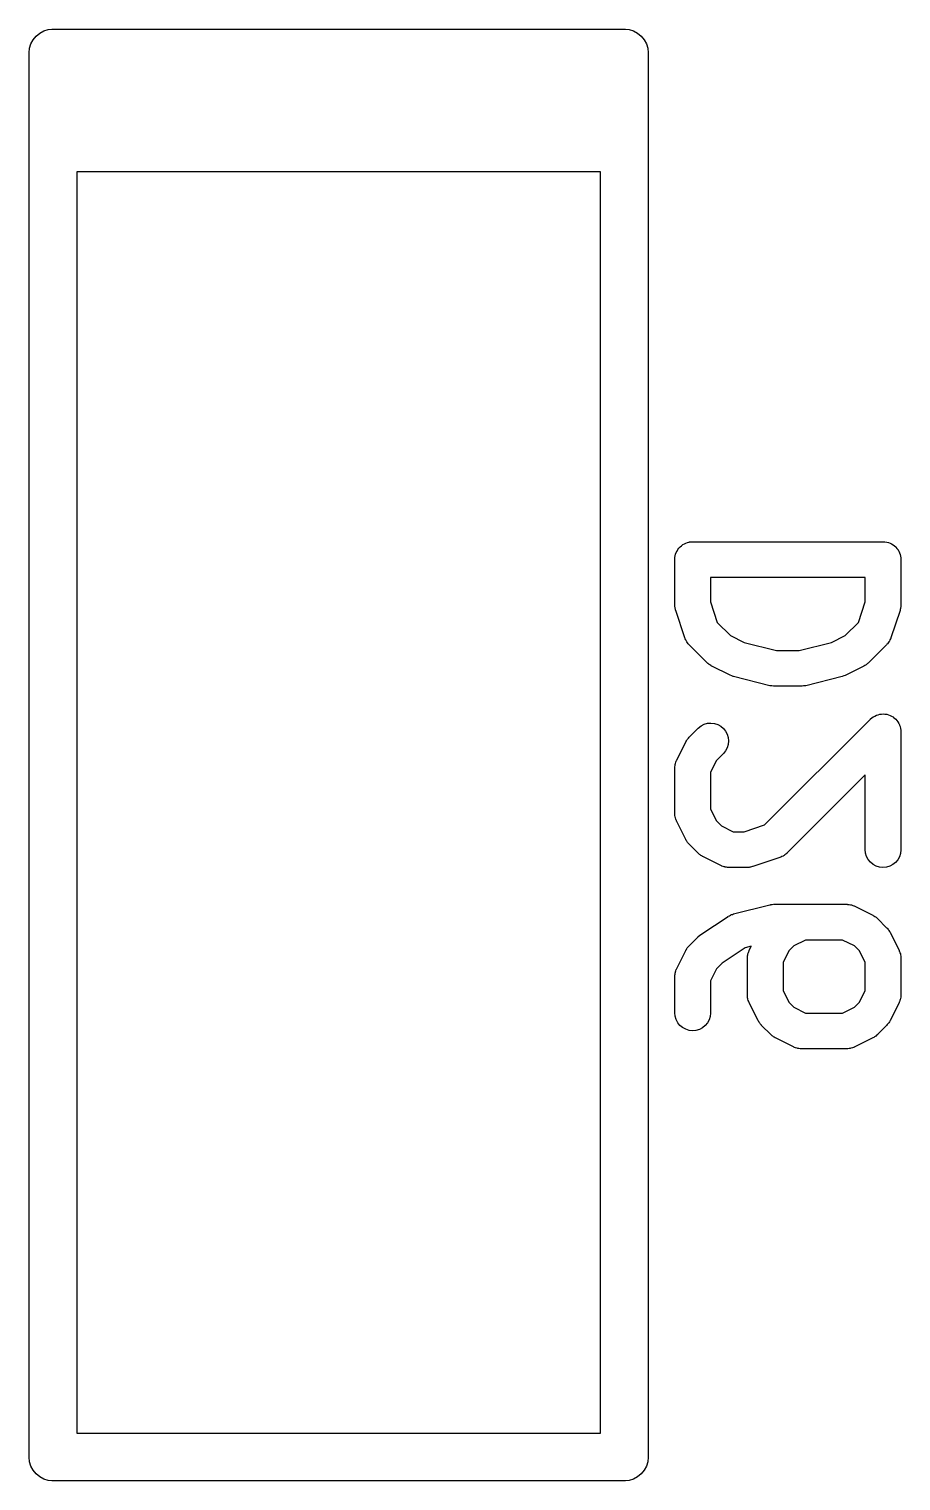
# Model space of a CAD drawing. Extents: x 0.4 to 23, y -16.1 to -0.4.
# Drawn here: x 8.1051 to 8.2492, y -2.8329 to -2.5927 of the extents above; entities that cross this region are included whole.
import ezdxf

# ---------------------------------------------------------------- set-up
doc = ezdxf.new("R2010")
doc.units = 0
doc.header["$MEASUREMENT"] = 0
doc.layers.add('BLACK', color=7, linetype='CONTINUOUS')

msp = doc.modelspace()

# ---------------------------------------------------------------- linework, layer by layer
at = {"layer": 'BLACK', "linetype": 'CONTINUOUS'}
for p, q in [((8.10573, -2.5945), (8.10622, -2.5939)), ((8.10622, -2.5939), (8.10682, -2.59341)), ((8.10682, -2.59341), (8.1075, -2.59305)), ((8.1075, -2.59305), (8.10824, -2.59282)), ((8.10824, -2.59282), (8.10882, -2.59276)), ((8.10882, -2.59276), (8.10902, -2.59274)), ((8.10902, -2.59274), (8.10921, -2.59276)), ((8.10921, -2.59276), (8.20331, -2.59276)), ((8.20331, -2.59276), (8.2035, -2.59274)), ((8.2035, -2.59274), (8.2037, -2.59276)), ((8.2037, -2.59276), (8.20428, -2.59282)), ((8.20428, -2.59282), (8.20502, -2.59305)), ((8.20502, -2.59305), (8.2057, -2.59341)), ((8.2057, -2.59341), (8.2063, -2.5939)), ((8.2063, -2.5939), (8.20679, -2.5945)), ((8.10506, -2.5967), (8.10514, -2.59593)), ((8.10514, -2.59593), (8.10536, -2.59519)), ((8.10536, -2.59519), (8.10573, -2.5945)), ((8.20679, -2.5945), (8.20716, -2.59519)), ((8.20716, -2.59519), (8.20738, -2.59593)), ((8.20738, -2.59593), (8.20746, -2.5967)), ((8.10508, -2.59689), (8.10506, -2.5967)), ((8.10508, -2.60044), (8.10508, -2.59689)), ((8.20746, -2.5967), (8.20744, -2.59689)), ((8.20744, -2.59689), (8.20744, -2.60044)), ((8.10506, -2.60064), (8.10508, -2.60044)), ((8.10508, -2.60083), (8.10506, -2.60064)), ((8.10508, -2.60438), (8.10508, -2.60083)), ((8.20744, -2.60044), (8.20746, -2.60064)), ((8.20746, -2.60064), (8.20744, -2.60083)), ((8.20744, -2.60083), (8.20744, -2.60438)), ((8.10506, -2.60457), (8.10508, -2.60438)), ((8.10508, -2.60477), (8.10506, -2.60457)), ((8.10508, -2.60832), (8.10508, -2.60477)), ((8.20744, -2.60438), (8.20746, -2.60457)), ((8.20746, -2.60457), (8.20744, -2.60477)), ((8.20744, -2.60477), (8.20744, -2.60832)), ((8.10506, -2.60851), (8.10508, -2.60832)), ((8.10508, -2.6087), (8.10506, -2.60851)), ((8.20744, -2.60832), (8.20746, -2.60851)), ((8.20746, -2.60851), (8.20744, -2.6087)), ((8.10508, -2.61226), (8.10508, -2.6087)), ((8.20744, -2.6087), (8.20744, -2.61226)), ((8.10506, -2.61245), (8.10508, -2.61226)), ((8.10508, -2.61264), (8.10506, -2.61245)), ((8.10508, -2.82879), (8.10508, -2.61264)), ((8.20744, -2.61226), (8.20746, -2.61245)), ((8.20746, -2.61245), (8.20744, -2.61264)), ((8.20744, -2.61264), (8.20744, -2.82879)), ((8.11295, -2.61639), (8.11295, -2.82505)), ((8.19957, -2.61639), (8.11295, -2.61639)), ((8.19957, -2.82505), (8.19957, -2.61639)), ((8.21273, -2.67839), (8.21295, -2.67822)), ((8.21295, -2.67822), (8.21317, -2.67804)), ((8.21317, -2.67804), (8.21318, -2.67803)), ((8.21317, -2.67804), (8.21317, -2.67804)), ((8.21318, -2.67803), (8.21343, -2.6779)), ((8.21343, -2.6779), (8.21367, -2.67777)), ((8.21367, -2.67777), (8.21368, -2.67777)), ((8.21368, -2.67777), (8.21369, -2.67777)), ((8.21369, -2.67777), (8.21396, -2.67769)), ((8.21396, -2.67769), (8.21423, -2.67761)), ((8.21423, -2.67761), (8.21424, -2.67761)), ((8.21424, -2.67761), (8.21425, -2.6776)), ((8.21425, -2.6776), (8.21452, -2.67758)), ((8.21452, -2.67758), (8.2148, -2.67755)), ((8.2148, -2.67755), (8.2463, -2.67755)), ((8.2463, -2.67755), (8.24632, -2.67755)), ((8.24632, -2.67755), (8.24632, -2.67755)), ((8.24632, -2.67755), (8.24632, -2.67755)), ((8.24632, -2.67755), (8.24634, -2.67755)), ((8.24634, -2.67755), (8.24661, -2.67758)), ((8.24661, -2.67758), (8.24689, -2.67761)), ((8.24689, -2.67761), (8.2469, -2.67761)), ((8.2469, -2.67761), (8.24691, -2.67761)), ((8.24691, -2.67761), (8.24717, -2.6777)), ((8.24717, -2.6777), (8.24744, -2.67778)), ((8.24744, -2.67778), (8.24745, -2.67779)), ((8.24745, -2.67779), (8.24746, -2.67779)), ((8.24746, -2.67779), (8.2477, -2.67792)), ((8.2477, -2.67792), (8.24795, -2.67805)), ((8.24795, -2.67805), (8.24795, -2.67806)), ((8.24795, -2.67806), (8.24796, -2.67807)), ((8.24796, -2.67807), (8.24818, -2.67825)), ((8.21185, -2.68046), (8.21188, -2.68018)), ((8.21185, -2.68048), (8.21185, -2.68046)), ((8.21185, -2.6805), (8.21185, -2.68048)), ((8.21185, -2.68048), (8.21185, -2.68048)), ((8.21185, -2.68048), (8.21185, -2.68048)), ((8.21185, -2.688), (8.21185, -2.6805)), ((8.21188, -2.68018), (8.21191, -2.67991)), ((8.21191, -2.67989), (8.21199, -2.67963)), ((8.21191, -2.6799), (8.21191, -2.67989)), ((8.21191, -2.67991), (8.21191, -2.6799)), ((8.21199, -2.67963), (8.21208, -2.67936)), ((8.21208, -2.67935), (8.21209, -2.67934)), ((8.21208, -2.67936), (8.21208, -2.67935)), ((8.21209, -2.67934), (8.21222, -2.6791)), ((8.21222, -2.6791), (8.21235, -2.67885)), ((8.21235, -2.67885), (8.21236, -2.67884)), ((8.21236, -2.67883), (8.21254, -2.67862)), ((8.21236, -2.67884), (8.21236, -2.67883)), ((8.21254, -2.67862), (8.21272, -2.67841)), ((8.21272, -2.67841), (8.21273, -2.6784)), ((8.21273, -2.6784), (8.21273, -2.67839)), ((8.24818, -2.67825), (8.24839, -2.67842)), ((8.24839, -2.67842), (8.2484, -2.67843)), ((8.2484, -2.67843), (8.24841, -2.67844)), ((8.24841, -2.67844), (8.24858, -2.67865)), ((8.24858, -2.67865), (8.24875, -2.67887)), ((8.24875, -2.67887), (8.24876, -2.67888)), ((8.24876, -2.67888), (8.24877, -2.67889)), ((8.24877, -2.67889), (8.24889, -2.67913)), ((8.24889, -2.67913), (8.24903, -2.67938)), ((8.24903, -2.67938), (8.24903, -2.67939)), ((8.24903, -2.67939), (8.24903, -2.6794)), ((8.24903, -2.6794), (8.24911, -2.67966)), ((8.24911, -2.67966), (8.24919, -2.67993)), ((8.24919, -2.67993), (8.24919, -2.67994)), ((8.24919, -2.67994), (8.2492, -2.67995)), ((8.2492, -2.67995), (8.24922, -2.68023)), ((8.24922, -2.68023), (8.24925, -2.6805)), ((8.24925, -2.6805), (8.24925, -2.688)), ((8.21775, -2.68346), (8.21775, -2.68752)), ((8.24334, -2.68346), (8.21775, -2.68346)), ((8.24334, -2.68752), (8.24334, -2.68346)), ((8.21775, -2.68752), (8.21888, -2.69091)), ((8.24221, -2.69091), (8.24334, -2.68752)), ((8.21186, -2.68817), (8.21185, -2.688)), ((8.21187, -2.68833), (8.21186, -2.68817)), ((8.21189, -2.68845), (8.21187, -2.68833)), ((8.2119, -2.68858), (8.21189, -2.68845)), ((8.21195, -2.68873), (8.2119, -2.68858)), ((8.21199, -2.6889), (8.21195, -2.68873)), ((8.212, -2.68894), (8.21199, -2.6889)), ((8.2135, -2.69344), (8.212, -2.68894)), ((8.2491, -2.68894), (8.2476, -2.69344)), ((8.24913, -2.68877), (8.2491, -2.68894)), ((8.24918, -2.68862), (8.24913, -2.68877)), ((8.2492, -2.68849), (8.24918, -2.68862)), ((8.24922, -2.68837), (8.2492, -2.68849)), ((8.24923, -2.68821), (8.24922, -2.68837)), ((8.24925, -2.68804), (8.24923, -2.68821)), ((8.24925, -2.688), (8.24925, -2.68804)), ((8.21888, -2.69091), (8.22105, -2.69307)), ((8.24005, -2.69307), (8.24221, -2.69091)), ((8.21353, -2.69351), (8.2135, -2.69344)), ((8.21356, -2.6936), (8.21353, -2.69351)), ((8.21365, -2.69378), (8.21356, -2.6936)), ((8.21373, -2.69396), (8.21365, -2.69378)), ((8.21378, -2.69403), (8.21373, -2.69396)), ((8.21382, -2.69411), (8.21378, -2.69403)), ((8.21395, -2.69427), (8.21382, -2.69411)), ((8.21407, -2.69443), (8.21395, -2.69427)), ((8.21413, -2.69449), (8.21407, -2.69443)), ((8.21418, -2.69456), (8.21413, -2.69449)), ((8.21421, -2.69459), (8.21418, -2.69456)), ((8.21721, -2.69759), (8.21421, -2.69459)), ((8.22105, -2.69307), (8.22333, -2.69421)), ((8.22333, -2.69421), (8.22866, -2.69555)), ((8.23243, -2.69555), (8.23777, -2.69421)), ((8.23777, -2.69421), (8.24005, -2.69307)), ((8.24688, -2.69459), (8.24388, -2.69759)), ((8.24694, -2.69452), (8.24688, -2.69459)), ((8.247, -2.69446), (8.24694, -2.69452)), ((8.24712, -2.6943), (8.247, -2.69446)), ((8.24725, -2.69414), (8.24712, -2.6943)), ((8.24729, -2.69407), (8.24725, -2.69414)), ((8.24734, -2.694), (8.24729, -2.69407)), ((8.24743, -2.69381), (8.24734, -2.694)), ((8.24752, -2.69364), (8.24743, -2.69381)), ((8.24755, -2.69355), (8.24752, -2.69364)), ((8.24758, -2.69347), (8.24755, -2.69355)), ((8.2476, -2.69344), (8.24758, -2.69347)), ((8.22866, -2.69555), (8.23243, -2.69555)), ((8.21734, -2.69769), (8.21721, -2.69759)), ((8.21746, -2.69781), (8.21734, -2.69769)), ((8.21756, -2.69788), (8.21746, -2.69781)), ((8.21766, -2.69795), (8.21756, -2.69788)), ((8.2178, -2.69803), (8.21766, -2.69795)), ((8.21794, -2.69812), (8.2178, -2.69803)), ((8.21798, -2.69814), (8.21794, -2.69812)), ((8.22098, -2.69964), (8.21798, -2.69814)), ((8.22099, -2.69965), (8.22098, -2.69964)), ((8.221, -2.69965), (8.22099, -2.69965)), ((8.22126, -2.69975), (8.221, -2.69965)), ((8.22152, -2.69985), (8.22126, -2.69975)), ((8.2398, -2.69976), (8.23954, -2.69986)), ((8.24006, -2.69967), (8.2398, -2.69976)), ((8.24007, -2.69966), (8.24006, -2.69967)), ((8.24008, -2.69966), (8.24007, -2.69966)), ((8.24012, -2.69964), (8.24008, -2.69966)), ((8.24312, -2.69814), (8.24012, -2.69964)), ((8.24326, -2.69805), (8.24312, -2.69814)), ((8.2434, -2.69798), (8.24326, -2.69805)), ((8.2435, -2.6979), (8.2434, -2.69798)), ((8.2436, -2.69784), (8.2435, -2.6979)), ((8.24372, -2.69772), (8.2436, -2.69784)), ((8.24385, -2.69762), (8.24372, -2.69772)), ((8.24388, -2.69759), (8.24385, -2.69762)), ((8.22153, -2.69985), (8.22152, -2.69985)), ((8.22154, -2.69986), (8.22153, -2.69985)), ((8.22158, -2.69987), (8.22154, -2.69986)), ((8.22758, -2.70137), (8.22158, -2.69987)), ((8.22763, -2.70137), (8.22758, -2.70137)), ((8.22768, -2.70139), (8.22763, -2.70137)), ((8.22792, -2.70142), (8.22768, -2.70139)), ((8.22815, -2.70145), (8.22792, -2.70142)), ((8.2282, -2.70145), (8.22815, -2.70145)), ((8.22826, -2.70145), (8.2282, -2.70145)), ((8.2283, -2.70145), (8.22826, -2.70145)), ((8.2328, -2.70145), (8.2283, -2.70145)), ((8.23285, -2.70145), (8.2328, -2.70145)), ((8.2329, -2.70145), (8.23285, -2.70145)), ((8.23314, -2.70142), (8.2329, -2.70145)), ((8.23337, -2.7014), (8.23314, -2.70142)), ((8.23342, -2.70138), (8.23337, -2.7014)), ((8.23347, -2.70137), (8.23342, -2.70138)), ((8.23351, -2.70137), (8.23347, -2.70137)), ((8.23951, -2.69987), (8.23351, -2.70137)), ((8.23953, -2.69986), (8.23951, -2.69987)), ((8.23954, -2.69986), (8.23953, -2.69986)), ((8.2267, -2.72442), (8.24421, -2.70691)), ((8.24421, -2.70691), (8.24423, -2.70689)), ((8.24423, -2.70689), (8.24424, -2.70688)), ((8.24423, -2.70689), (8.24423, -2.70689)), ((8.24423, -2.70689), (8.24423, -2.70689)), ((8.24424, -2.70688), (8.24446, -2.7067)), ((8.24446, -2.7067), (8.24468, -2.70653)), ((8.24468, -2.70653), (8.24469, -2.70652)), ((8.24468, -2.70653), (8.24468, -2.70653)), ((8.24469, -2.70652), (8.24494, -2.70639)), ((8.24494, -2.70639), (8.24519, -2.70626)), ((8.24519, -2.70626), (8.24519, -2.70626)), ((8.24519, -2.70626), (8.2452, -2.70626)), ((8.2452, -2.70626), (8.24547, -2.70618)), ((8.24547, -2.70618), (8.24574, -2.7061)), ((8.24574, -2.7061), (8.24575, -2.7061)), ((8.24575, -2.7061), (8.24604, -2.70607)), ((8.24575, -2.7061), (8.24575, -2.7061)), ((8.24604, -2.70607), (8.24632, -2.70605)), ((8.24632, -2.70605), (8.24633, -2.70605)), ((8.24632, -2.70605), (8.24632, -2.70605)), ((8.24633, -2.70605), (8.24661, -2.70608)), ((8.24661, -2.70608), (8.24689, -2.70611)), ((8.24689, -2.70611), (8.24689, -2.70611)), ((8.24689, -2.70611), (8.2469, -2.70611)), ((8.2469, -2.70611), (8.24717, -2.70619)), ((8.24717, -2.70619), (8.24744, -2.70628)), ((8.24744, -2.70628), (8.24744, -2.70628)), ((8.24744, -2.70628), (8.24745, -2.70628)), ((8.24745, -2.70628), (8.2477, -2.70642)), ((8.2477, -2.70642), (8.24795, -2.70655)), ((8.24795, -2.70655), (8.24795, -2.70655)), ((8.24795, -2.70655), (8.24796, -2.70656)), ((8.24796, -2.70656), (8.24817, -2.70674)), ((8.24817, -2.70674), (8.24839, -2.70692)), ((8.24839, -2.70692), (8.24839, -2.70692)), ((8.24839, -2.70692), (8.2484, -2.70693)), ((8.2484, -2.70693), (8.24858, -2.70715)), ((8.21421, -2.70991), (8.21571, -2.70841)), ((8.21571, -2.70841), (8.21574, -2.70838)), ((8.21574, -2.70838), (8.21619, -2.70802)), ((8.21619, -2.70802), (8.2167, -2.70776)), ((8.2167, -2.70776), (8.21726, -2.7076)), ((8.21726, -2.7076), (8.21783, -2.70755)), ((8.21783, -2.70755), (8.2184, -2.70761)), ((8.2184, -2.70761), (8.21895, -2.70778)), ((8.21895, -2.70778), (8.21946, -2.70806)), ((8.21946, -2.70806), (8.2199, -2.70843)), ((8.2199, -2.70843), (8.22026, -2.70887)), ((8.22026, -2.70887), (8.22053, -2.70938)), ((8.22053, -2.70938), (8.2207, -2.70994)), ((8.24858, -2.70715), (8.24875, -2.70737)), ((8.24875, -2.70737), (8.24876, -2.70737)), ((8.24876, -2.70737), (8.24876, -2.70737)), ((8.24876, -2.70737), (8.2489, -2.70763)), ((8.2489, -2.70763), (8.24903, -2.70787)), ((8.24903, -2.70787), (8.24903, -2.70788)), ((8.24903, -2.70788), (8.24903, -2.70788)), ((8.24903, -2.70788), (8.24911, -2.70815)), ((8.24911, -2.70815), (8.24919, -2.70843)), ((8.24919, -2.70843), (8.24919, -2.70843)), ((8.24919, -2.70843), (8.24919, -2.70844)), ((8.24919, -2.70844), (8.24922, -2.70872)), ((8.24922, -2.70872), (8.24925, -2.709)), ((8.24925, -2.709), (8.24925, -2.7285)), ((8.21216, -2.71368), (8.21366, -2.71068)), ((8.21366, -2.71068), (8.21368, -2.71064)), ((8.21368, -2.71064), (8.21377, -2.7105)), ((8.21377, -2.7105), (8.21385, -2.71036)), ((8.21385, -2.71036), (8.21392, -2.71026)), ((8.21392, -2.71026), (8.21399, -2.71016)), ((8.21399, -2.71016), (8.21411, -2.71004)), ((8.21411, -2.71004), (8.21421, -2.70991)), ((8.22053, -2.71163), (8.22025, -2.71214)), ((8.22069, -2.71108), (8.22053, -2.71163)), ((8.22075, -2.71051), (8.22069, -2.71108)), ((8.2207, -2.70994), (8.22075, -2.71051)), ((8.21194, -2.7143), (8.21195, -2.71422)), ((8.21195, -2.71422), (8.21202, -2.71403)), ((8.21202, -2.71403), (8.21209, -2.71384)), ((8.21209, -2.71384), (8.21213, -2.71376)), ((8.21213, -2.71376), (8.21216, -2.71368)), ((8.21873, -2.71375), (8.21775, -2.7157)), ((8.21989, -2.71259), (8.21873, -2.71375)), ((8.22025, -2.71214), (8.21989, -2.71259)), ((8.21185, -2.71478), (8.21189, -2.71458)), ((8.21186, -2.71487), (8.21185, -2.71478)), ((8.21185, -2.71496), (8.21186, -2.71487)), ((8.21185, -2.715), (8.21185, -2.71496)), ((8.21185, -2.7225), (8.21185, -2.715)), ((8.21189, -2.71458), (8.21191, -2.71438)), ((8.21191, -2.71438), (8.21194, -2.7143)), ((8.21775, -2.7157), (8.21775, -2.7218)), ((8.24334, -2.71613), (8.23039, -2.72908)), ((8.24334, -2.7285), (8.24334, -2.71613)), ((8.21186, -2.72258), (8.21185, -2.7225)), ((8.21185, -2.72267), (8.21186, -2.72258)), ((8.21188, -2.72287), (8.21185, -2.72267)), ((8.2119, -2.72307), (8.21188, -2.72287)), ((8.21193, -2.72315), (8.2119, -2.72307)), ((8.21194, -2.72324), (8.21193, -2.72315)), ((8.21201, -2.72343), (8.21194, -2.72324)), ((8.21207, -2.72362), (8.21201, -2.72343)), ((8.21211, -2.7237), (8.21207, -2.72362)), ((8.21214, -2.72378), (8.21211, -2.7237)), ((8.21216, -2.72382), (8.21214, -2.72378)), ((8.21366, -2.72682), (8.21216, -2.72382)), ((8.21775, -2.7218), (8.21873, -2.72375)), ((8.21873, -2.72375), (8.21955, -2.72457)), ((8.21955, -2.72457), (8.2215, -2.72554)), ((8.2215, -2.72554), (8.22332, -2.72554)), ((8.22332, -2.72554), (8.2267, -2.72442)), ((8.21375, -2.72696), (8.21366, -2.72682)), ((8.21382, -2.72711), (8.21375, -2.72696)), ((8.2139, -2.7272), (8.21382, -2.72711)), ((8.21396, -2.72731), (8.2139, -2.7272)), ((8.21408, -2.72743), (8.21396, -2.72731)), ((8.21418, -2.72756), (8.21408, -2.72743)), ((8.21421, -2.72759), (8.21418, -2.72756)), ((8.21571, -2.72908), (8.21421, -2.72759)), ((8.2434, -2.72907), (8.24334, -2.7285)), ((8.24925, -2.72854), (8.24918, -2.72911)), ((8.24925, -2.7285), (8.24925, -2.72854)), ((8.21584, -2.72919), (8.21571, -2.72908)), ((8.21596, -2.72931), (8.21584, -2.72919)), ((8.21606, -2.72937), (8.21596, -2.72931)), ((8.21616, -2.72945), (8.21606, -2.72937)), ((8.2163, -2.72953), (8.21616, -2.72945)), ((8.21644, -2.72962), (8.2163, -2.72953)), ((8.21648, -2.72964), (8.21644, -2.72962)), ((8.21948, -2.73114), (8.21648, -2.72964)), ((8.22923, -2.7298), (8.22473, -2.7313)), ((8.22931, -2.72976), (8.22923, -2.7298)), ((8.22939, -2.72974), (8.22931, -2.72976)), ((8.22957, -2.72965), (8.22939, -2.72974)), ((8.22976, -2.72956), (8.22957, -2.72965)), ((8.22983, -2.72951), (8.22976, -2.72956)), ((8.22991, -2.72947), (8.22983, -2.72951)), ((8.23006, -2.72935), (8.22991, -2.72947)), ((8.23023, -2.72923), (8.23006, -2.72935)), ((8.23029, -2.72917), (8.23023, -2.72923)), ((8.23036, -2.72911), (8.23029, -2.72917)), ((8.23039, -2.72908), (8.23036, -2.72911)), ((8.24357, -2.72962), (8.2434, -2.72907)), ((8.24384, -2.73013), (8.24357, -2.72962)), ((8.2442, -2.73058), (8.24384, -2.73013)), ((8.24464, -2.73094), (8.2442, -2.73058)), ((8.24515, -2.73122), (8.24464, -2.73094)), ((8.24791, -2.73097), (8.2474, -2.73123)), ((8.24836, -2.73061), (8.24791, -2.73097)), ((8.24873, -2.73017), (8.24836, -2.73061)), ((8.24901, -2.72966), (8.24873, -2.73017)), ((8.24918, -2.72911), (8.24901, -2.72966)), ((8.21956, -2.73117), (8.21948, -2.73114)), ((8.21964, -2.73121), (8.21956, -2.73117)), ((8.21983, -2.73127), (8.21964, -2.73121)), ((8.22002, -2.73134), (8.21983, -2.73127)), ((8.2201, -2.73136), (8.22002, -2.73134)), ((8.22018, -2.73139), (8.2201, -2.73136)), ((8.22039, -2.73141), (8.22018, -2.73139)), ((8.22058, -2.73144), (8.22039, -2.73141)), ((8.22067, -2.73144), (8.22058, -2.73144)), ((8.22076, -2.73145), (8.22067, -2.73144)), ((8.2208, -2.73145), (8.22076, -2.73145)), ((8.2238, -2.73145), (8.2208, -2.73145)), ((8.22396, -2.73143), (8.2238, -2.73145)), ((8.22413, -2.73143), (8.22396, -2.73143)), ((8.22425, -2.73141), (8.22413, -2.73143)), ((8.22437, -2.73139), (8.22425, -2.73141)), ((8.22453, -2.73135), (8.22437, -2.73139)), ((8.22469, -2.73131), (8.22453, -2.73135)), ((8.22473, -2.7313), (8.22469, -2.73131)), ((8.2457, -2.73139), (8.24515, -2.73122)), ((8.24627, -2.73145), (8.2457, -2.73139)), ((8.24685, -2.7314), (8.24627, -2.73145)), ((8.2474, -2.73123), (8.24685, -2.7314)), ((8.22158, -2.73913), (8.22758, -2.73763)), ((8.22758, -2.73763), (8.22762, -2.73762)), ((8.22762, -2.73762), (8.22767, -2.73761)), ((8.22767, -2.73761), (8.22772, -2.7376)), ((8.22772, -2.7376), (8.22796, -2.73758)), ((8.22796, -2.73758), (8.22819, -2.73754)), ((8.22819, -2.73754), (8.22825, -2.73755)), ((8.22825, -2.73755), (8.2283, -2.73754)), ((8.2283, -2.73754), (8.2403, -2.73754)), ((8.2403, -2.73754), (8.24034, -2.73754)), ((8.24034, -2.73754), (8.24042, -2.73755)), ((8.24042, -2.73755), (8.24051, -2.73755)), ((8.24051, -2.73755), (8.24071, -2.73758)), ((8.24071, -2.73758), (8.24091, -2.73761)), ((8.24091, -2.73761), (8.24099, -2.73763)), ((8.24099, -2.73763), (8.24108, -2.73765)), ((8.24108, -2.73765), (8.24127, -2.73772)), ((8.24127, -2.73772), (8.24146, -2.73778)), ((8.24146, -2.73778), (8.24154, -2.73782)), ((8.24154, -2.73782), (8.24162, -2.73785)), ((8.24162, -2.73785), (8.24462, -2.73935)), ((8.21616, -2.74254), (8.22066, -2.73954)), ((8.22066, -2.73954), (8.22069, -2.73952)), ((8.22069, -2.73952), (8.22087, -2.73943)), ((8.22087, -2.73943), (8.22104, -2.73932)), ((8.22104, -2.73932), (8.22113, -2.73929)), ((8.22113, -2.73929), (8.22121, -2.73925)), ((8.22121, -2.73925), (8.2214, -2.7392)), ((8.2214, -2.7392), (8.22158, -2.73913)), ((8.24462, -2.73935), (8.24465, -2.73937)), ((8.24465, -2.73937), (8.24479, -2.73946)), ((8.24479, -2.73946), (8.24494, -2.73954)), ((8.24494, -2.73954), (8.24503, -2.73962)), ((8.24503, -2.73962), (8.24514, -2.73969)), ((8.24514, -2.73969), (8.24526, -2.7398)), ((8.24526, -2.7398), (8.24538, -2.73991)), ((8.24538, -2.73991), (8.24688, -2.74141)), ((8.21421, -2.74441), (8.21571, -2.74291)), ((8.21571, -2.74291), (8.21571, -2.7429)), ((8.21571, -2.7429), (8.21572, -2.7429)), ((8.21572, -2.7429), (8.21574, -2.74288)), ((8.21572, -2.7429), (8.21572, -2.7429)), ((8.21574, -2.74288), (8.21595, -2.74271)), ((8.21595, -2.74271), (8.21616, -2.74254)), ((8.24688, -2.74141), (8.24691, -2.74144)), ((8.24691, -2.74144), (8.24702, -2.74157)), ((8.24702, -2.74157), (8.24713, -2.74169)), ((8.24713, -2.74169), (8.2472, -2.74179)), ((8.2472, -2.74179), (8.24727, -2.74189)), ((8.24727, -2.74189), (8.24735, -2.74203)), ((8.24735, -2.74203), (8.24744, -2.74217)), ((8.24744, -2.74217), (8.24894, -2.74517)), ((8.21216, -2.74817), (8.21366, -2.74517)), ((8.21366, -2.74517), (8.21368, -2.74514)), ((8.21368, -2.74514), (8.21377, -2.745)), ((8.21377, -2.745), (8.21385, -2.74485)), ((8.21385, -2.74485), (8.21392, -2.74476)), ((8.21392, -2.74476), (8.21399, -2.74465)), ((8.21399, -2.74465), (8.21411, -2.74453)), ((8.21411, -2.74453), (8.21421, -2.74441)), ((8.22351, -2.74474), (8.21968, -2.74729)), ((8.2245, -2.74449), (8.22351, -2.74474)), ((8.22402, -2.74552), (8.22408, -2.74533)), ((8.22408, -2.74533), (8.22413, -2.74526)), ((8.22413, -2.74526), (8.22416, -2.74517)), ((8.22416, -2.74517), (8.2245, -2.74449)), ((8.23072, -2.74524), (8.22975, -2.74719)), ((8.23155, -2.74442), (8.23072, -2.74524)), ((8.23349, -2.74345), (8.23155, -2.74442)), ((8.2396, -2.74345), (8.23349, -2.74345)), ((8.24155, -2.74442), (8.2396, -2.74345)), ((8.24237, -2.74524), (8.24155, -2.74442)), ((8.24334, -2.74719), (8.24237, -2.74524)), ((8.24894, -2.74517), (8.24895, -2.74521)), ((8.24895, -2.74521), (8.24898, -2.74529)), ((8.24898, -2.74529), (8.24903, -2.74537)), ((8.24903, -2.74537), (8.24908, -2.74556)), ((8.21968, -2.74729), (8.21873, -2.74824)), ((8.22385, -2.74628), (8.22389, -2.74608)), ((8.22386, -2.74637), (8.22385, -2.74628)), ((8.22385, -2.74645), (8.22386, -2.74637)), ((8.22385, -2.74649), (8.22385, -2.74645)), ((8.22385, -2.75249), (8.22385, -2.74649)), ((8.22389, -2.74608), (8.22391, -2.74588)), ((8.22391, -2.74588), (8.22394, -2.7458)), ((8.22394, -2.7458), (8.22395, -2.74571)), ((8.22395, -2.74571), (8.22402, -2.74552)), ((8.22975, -2.74719), (8.22975, -2.7518)), ((8.24334, -2.7518), (8.24334, -2.74719)), ((8.24908, -2.74556), (8.24915, -2.74575)), ((8.24915, -2.74575), (8.24917, -2.74584)), ((8.24917, -2.74584), (8.24919, -2.74592)), ((8.24919, -2.74592), (8.24921, -2.74612)), ((8.24921, -2.74612), (8.24924, -2.74632)), ((8.24924, -2.74632), (8.24924, -2.74641)), ((8.24924, -2.74641), (8.24925, -2.74649)), ((8.24925, -2.74649), (8.24925, -2.75249)), ((8.21185, -2.74928), (8.21189, -2.74908)), ((8.21186, -2.74937), (8.21185, -2.74928)), ((8.21185, -2.74945), (8.21186, -2.74937)), ((8.21185, -2.74949), (8.21185, -2.74945)), ((8.21185, -2.75549), (8.21185, -2.74949)), ((8.21189, -2.74908), (8.21191, -2.74888)), ((8.21191, -2.74888), (8.21194, -2.7488)), ((8.21194, -2.7488), (8.21195, -2.74871)), ((8.21195, -2.74871), (8.21202, -2.74852)), ((8.21202, -2.74852), (8.21209, -2.74833)), ((8.21209, -2.74833), (8.21213, -2.74825)), ((8.21213, -2.74825), (8.21216, -2.74817)), ((8.21873, -2.74824), (8.21775, -2.75019)), ((8.21775, -2.75019), (8.21775, -2.75549)), ((8.22385, -2.75258), (8.22385, -2.75249)), ((8.22385, -2.75267), (8.22385, -2.75258)), ((8.22388, -2.75287), (8.22385, -2.75267)), ((8.22975, -2.7518), (8.23072, -2.75374)), ((8.24237, -2.75374), (8.24334, -2.7518)), ((8.24925, -2.75253), (8.24924, -2.75262)), ((8.24924, -2.75262), (8.24924, -2.75271)), ((8.24925, -2.75249), (8.24925, -2.75253)), ((8.2239, -2.75307), (8.22388, -2.75287)), ((8.22393, -2.75315), (8.2239, -2.75307)), ((8.22394, -2.75324), (8.22393, -2.75315)), ((8.22401, -2.75343), (8.22394, -2.75324)), ((8.22407, -2.75362), (8.22401, -2.75343)), ((8.22411, -2.7537), (8.22407, -2.75362)), ((8.22414, -2.75378), (8.22411, -2.7537)), ((8.22416, -2.75381), (8.22414, -2.75378)), ((8.22566, -2.75681), (8.22416, -2.75381)), ((8.23072, -2.75374), (8.23155, -2.75457)), ((8.23155, -2.75457), (8.23349, -2.75554)), ((8.2396, -2.75554), (8.24155, -2.75457)), ((8.24155, -2.75457), (8.24237, -2.75374)), ((8.24894, -2.75381), (8.24744, -2.75681)), ((8.24897, -2.75373), (8.24894, -2.75381)), ((8.24901, -2.75366), (8.24897, -2.75373)), ((8.24907, -2.75346), (8.24901, -2.75366)), ((8.24914, -2.75328), (8.24907, -2.75346)), ((8.24916, -2.75319), (8.24914, -2.75328)), ((8.24918, -2.75311), (8.24916, -2.75319)), ((8.24921, -2.75291), (8.24918, -2.75311)), ((8.24924, -2.75271), (8.24921, -2.75291)), ((8.2119, -2.75607), (8.21185, -2.75549)), ((8.21207, -2.75662), (8.2119, -2.75607)), ((8.21234, -2.75713), (8.21207, -2.75662)), ((8.2127, -2.75757), (8.21234, -2.75713)), ((8.21724, -2.75716), (8.21687, -2.7576)), ((8.21751, -2.75666), (8.21724, -2.75716)), ((8.21769, -2.75611), (8.21751, -2.75666)), ((8.21775, -2.75553), (8.21769, -2.75611)), ((8.21775, -2.75549), (8.21775, -2.75553)), ((8.22575, -2.75695), (8.22566, -2.75681)), ((8.22582, -2.7571), (8.22575, -2.75695)), ((8.2259, -2.7572), (8.22582, -2.7571)), ((8.22596, -2.7573), (8.2259, -2.7572)), ((8.22608, -2.75742), (8.22596, -2.7573)), ((8.22618, -2.75755), (8.22608, -2.75742)), ((8.23349, -2.75554), (8.2396, -2.75554)), ((8.24699, -2.75745), (8.24688, -2.75758)), ((8.2471, -2.75733), (8.24699, -2.75745)), ((8.24717, -2.75723), (8.2471, -2.75733)), ((8.24725, -2.75714), (8.24717, -2.75723)), ((8.24733, -2.75699), (8.24725, -2.75714)), ((8.24742, -2.75685), (8.24733, -2.75699)), ((8.24744, -2.75681), (8.24742, -2.75685)), ((8.21315, -2.75794), (8.2127, -2.75757)), ((8.21366, -2.75822), (8.21315, -2.75794)), ((8.21421, -2.75839), (8.21366, -2.75822)), ((8.21478, -2.75845), (8.21421, -2.75839)), ((8.21535, -2.75839), (8.21478, -2.75845)), ((8.21591, -2.75823), (8.21535, -2.75839)), ((8.21642, -2.75796), (8.21591, -2.75823)), ((8.21687, -2.7576), (8.21642, -2.75796)), ((8.22621, -2.75758), (8.22618, -2.75755)), ((8.22771, -2.75908), (8.22621, -2.75758)), ((8.22784, -2.75919), (8.22771, -2.75908)), ((8.22796, -2.7593), (8.22784, -2.75919)), ((8.22806, -2.75937), (8.22796, -2.7593)), ((8.22815, -2.75945), (8.22806, -2.75937)), ((8.2283, -2.75953), (8.22815, -2.75945)), ((8.22844, -2.75962), (8.2283, -2.75953)), ((8.22848, -2.75963), (8.22844, -2.75962)), ((8.23148, -2.76113), (8.22848, -2.75963)), ((8.24462, -2.75963), (8.24162, -2.76113)), ((8.24476, -2.75955), (8.24462, -2.75963)), ((8.2449, -2.75947), (8.24476, -2.75955)), ((8.245, -2.75939), (8.2449, -2.75947)), ((8.2451, -2.75933), (8.245, -2.75939)), ((8.24522, -2.75921), (8.2451, -2.75933)), ((8.24535, -2.75911), (8.24522, -2.75921)), ((8.24538, -2.75908), (8.24535, -2.75911)), ((8.24688, -2.75758), (8.24538, -2.75908)), ((8.23156, -2.76117), (8.23148, -2.76113)), ((8.23163, -2.76121), (8.23156, -2.76117)), ((8.23183, -2.76127), (8.23163, -2.76121)), ((8.23201, -2.76134), (8.23183, -2.76127)), ((8.2321, -2.76136), (8.23201, -2.76134)), ((8.23218, -2.76138), (8.2321, -2.76136)), ((8.23238, -2.7614), (8.23218, -2.76138)), ((8.23258, -2.76144), (8.23238, -2.7614)), ((8.23267, -2.76144), (8.23258, -2.76144)), ((8.23276, -2.76145), (8.23267, -2.76144)), ((8.2328, -2.76145), (8.23276, -2.76145)), ((8.2403, -2.76145), (8.2328, -2.76145)), ((8.24038, -2.76144), (8.2403, -2.76145)), ((8.24047, -2.76144), (8.24038, -2.76144)), ((8.24067, -2.76141), (8.24047, -2.76144)), ((8.24087, -2.76139), (8.24067, -2.76141)), ((8.24095, -2.76136), (8.24087, -2.76139)), ((8.24104, -2.76135), (8.24095, -2.76136)), ((8.24123, -2.76128), (8.24104, -2.76135)), ((8.24142, -2.76122), (8.24123, -2.76128)), ((8.2415, -2.76118), (8.24142, -2.76122)), ((8.24158, -2.76115), (8.2415, -2.76118)), ((8.24162, -2.76113), (8.24158, -2.76115)), ((8.11295, -2.82505), (8.19957, -2.82505)), ((8.10506, -2.82898), (8.10508, -2.82879)), ((8.10514, -2.82976), (8.10506, -2.82898)), ((8.20746, -2.82898), (8.20738, -2.82976)), ((8.20744, -2.82879), (8.20746, -2.82898)), ((8.10536, -2.8305), (8.10514, -2.82976)), ((8.10573, -2.83118), (8.10536, -2.8305)), ((8.10622, -2.83178), (8.10573, -2.83118)), ((8.10682, -2.83227), (8.10622, -2.83178)), ((8.2063, -2.83178), (8.2057, -2.83227)), ((8.20679, -2.83118), (8.2063, -2.83178)), ((8.20716, -2.8305), (8.20679, -2.83118)), ((8.20738, -2.82976), (8.20716, -2.8305)), ((8.1075, -2.83264), (8.10682, -2.83227)), ((8.10824, -2.83286), (8.1075, -2.83264)), ((8.10882, -2.83292), (8.10824, -2.83286)), ((8.10902, -2.83294), (8.10882, -2.83292)), ((8.10921, -2.83292), (8.10902, -2.83294)), ((8.20331, -2.83292), (8.10921, -2.83292)), ((8.2035, -2.83294), (8.20331, -2.83292)), ((8.2037, -2.83292), (8.2035, -2.83294)), ((8.20428, -2.83286), (8.2037, -2.83292)), ((8.20502, -2.83264), (8.20428, -2.83286)), ((8.2057, -2.83227), (8.20502, -2.83264))]:
    msp.add_line(p, q, dxfattribs=at)

doc.saveas('drawing.dxf')
